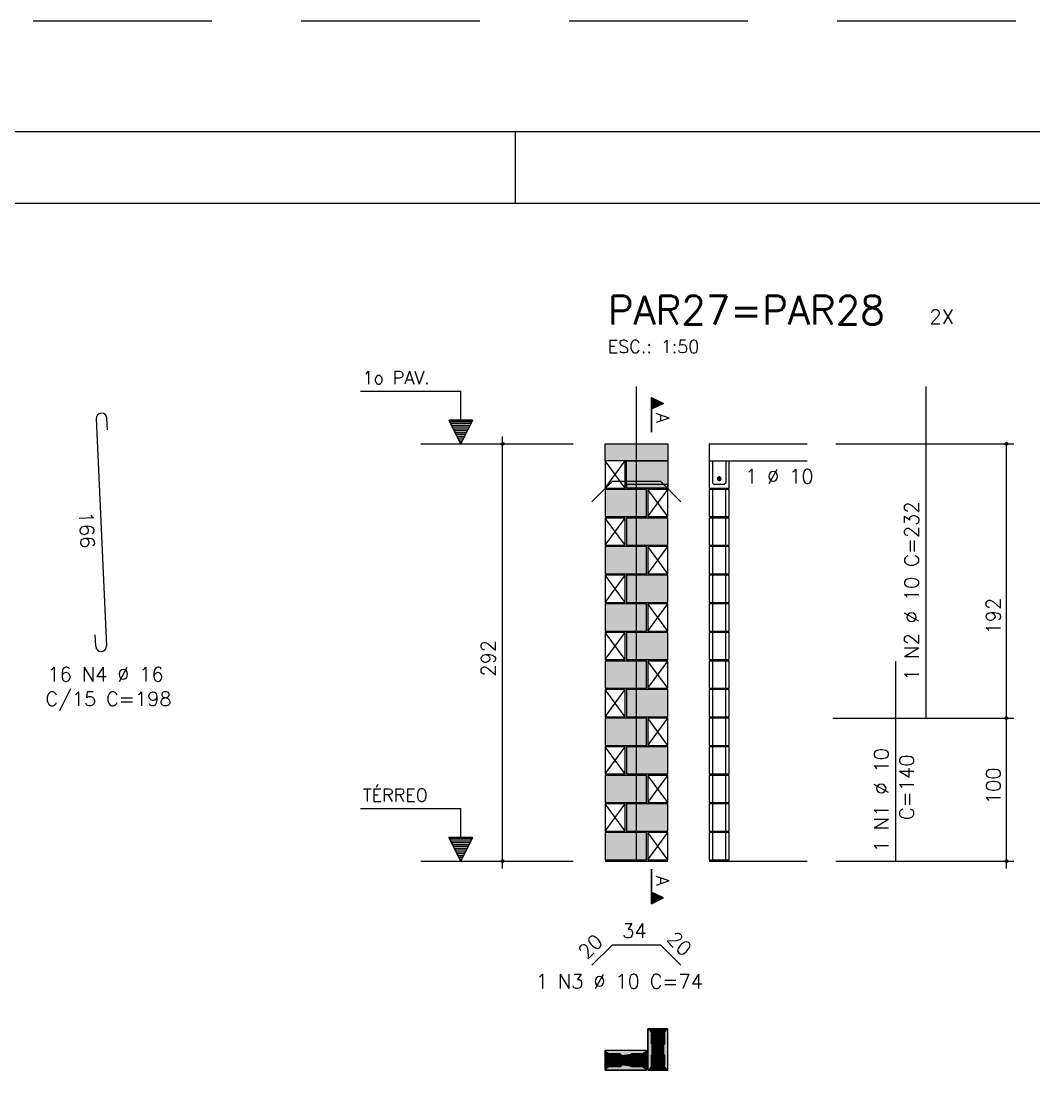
# Model space of a CAD drawing. Extents: x -1.9 to 86, y -1.6 to 60.9.
# Drawn here: x 27.13 to 41.3, y 46.12 to 60.95 of the extents above; entities that cross this region are included whole.
import ezdxf

# ---------------------------------------------------------------- set-up
doc = ezdxf.new("R2010")
doc.units = 0
doc.header["$MEASUREMENT"] = 0
doc.linetypes.add('ESTILO_TQS_0001', pattern=[0.45, 0.3, -0.15])
doc.linetypes.add('HIDDEN', pattern=[0.375, 0.25, -0.125])
doc.layers.get('0').update_dxf_attribs({"linetype": 'CONTINUOUS'})
doc.layers.get('Defpoints').update_dxf_attribs({"linetype": 'CONTINUOUS'})
for name, color, linetype in [('ARQ_FOLHA', 7, 'CONTINUOUS'), ('PENA_01', 1, 'CONTINUOUS'), ('PENA_02', 2, 'CONTINUOUS'), ('PENA_03', 3, 'CONTINUOUS'), ('PENA_05', 5, 'CONTINUOUS'), ('PENA_06', 6, 'CONTINUOUS'), ('PENA_09', 254, 'CONTINUOUS'), ('PENA_11', 252, 'CONTINUOUS'), ('PENA_27', 21, 'CONTINUOUS')]:
    doc.layers.add(name, color=color, linetype=linetype)
doc.styles.get("Standard").update_dxf_attribs({"font": 'ROMANS.SHX'})

# ---------------------------------------------------------------- blocks, each defined once
blk = doc.blocks.new('FOLHA A1 - 841 X 594')
at = {"layer": 'ARQ_FOLHA', "color": 1}
blk.add_line((-500.5, 584), (-500.5, 594), dxfattribs=at)
for points in [[(-841, 0), (0, 0), (0, 594), (-841, 594)], [(-816, 10), (-10, 10), (-10, 584), (-816, 584)]]:
    blk.add_lwpolyline(points, close=True, dxfattribs=at)
at = {"layer": 'Defpoints', "color": 8, "linetype": 'HIDDEN', "ltscale": 100}
blk.add_lwpolyline([(-860.5, 609.5), (-860.5, -15.5), (19.5, -15.5), (19.5, 609.5)], close=True, dxfattribs=at)
blk = doc.blocks.new('*U24')
blk.add_blockref('FOLHA A1 - 841 X 594', (0, 0))

msp = doc.modelspace()

# ---------------------------------------------------------------- linework, layer by layer
at = {"layer": 'PENA_01', "linetype": 'Continuous'}
for p, q in [((32.723801, 55.036339), (34.854664, 55.036339)), ((32.723801, 49.196339), (34.854664, 49.196339))]:
    msp.add_line(p, q, dxfattribs=at)
at = {"layer": 'PENA_01', "linetype": 'ESTILO_TQS_0001'}
for points in [[(35.972237, 46.801461), (35.952237, 46.781461), (35.952237, 46.641461), (35.972237, 46.621461), (36.112237, 46.621461), (36.132237, 46.641461), (36.132237, 46.781461), (36.112237, 46.801461), (35.972237, 46.801461)], [(35.532156, 46.341461), (35.512156, 46.321461), (35.372156, 46.321461), (35.352156, 46.341461), (35.352156, 46.481461), (35.372156, 46.501461), (35.512156, 46.501461), (35.532156, 46.481461), (35.532156, 46.341461)], [(35.832156, 46.341461), (35.812156, 46.321461), (35.672156, 46.321461), (35.652156, 46.341461), (35.652156, 46.481461), (35.672156, 46.501461), (35.812156, 46.501461), (35.832156, 46.481461), (35.832156, 46.341461)], [(35.972237, 46.501461), (35.952237, 46.481461), (35.952237, 46.341461), (35.972237, 46.321461), (36.112237, 46.321461), (36.132237, 46.341461), (36.132237, 46.481461), (36.112237, 46.501461), (35.972237, 46.501461)]]:
    msp.add_lwpolyline(points, dxfattribs=at)
at = {"layer": 'PENA_02', "linetype": 'Continuous'}
for p, q in [((35.582156, 54.796339), (35.302156, 54.796339)), ((35.302156, 54.796339), (35.302156, 54.416339)), ((35.582156, 54.416339), (35.582156, 54.796339)), ((35.302156, 54.416339), (35.582156, 54.416339)), ((36.182156, 54.396339), (35.902156, 54.396339)), ((35.902156, 54.396339), (35.902156, 54.016339)), ((36.182156, 54.016339), (36.182156, 54.396339)), ((35.582156, 53.996339), (35.302156, 53.996339)), ((35.302156, 53.996339), (35.302156, 53.616339)), ((35.582156, 53.616339), (35.582156, 53.996339)), ((35.902156, 54.016339), (36.182156, 54.016339)), ((35.302156, 53.616339), (35.582156, 53.616339)), ((36.182156, 53.596339), (35.902156, 53.596339)), ((35.902156, 53.596339), (35.902156, 53.216339)), ((36.182156, 53.216339), (36.182156, 53.596339)), ((35.582156, 53.196339), (35.302156, 53.196339)), ((35.302156, 53.196339), (35.302156, 52.816339)), ((35.582156, 52.816339), (35.582156, 53.196339)), ((35.902156, 53.216339), (36.182156, 53.216339)), ((35.302156, 52.816339), (35.582156, 52.816339)), ((36.182156, 52.796339), (35.902156, 52.796339)), ((35.902156, 52.796339), (35.902156, 52.416339)), ((36.182156, 52.416339), (36.182156, 52.796339)), ((35.582156, 52.396339), (35.302156, 52.396339)), ((35.302156, 52.396339), (35.302156, 52.016339)), ((35.582156, 52.016339), (35.582156, 52.396339)), ((35.902156, 52.416339), (36.182156, 52.416339)), ((35.302156, 52.016339), (35.582156, 52.016339)), ((36.182156, 51.996339), (35.902156, 51.996339)), ((35.902156, 51.996339), (35.902156, 51.616339)), ((36.182156, 51.616339), (36.182156, 51.996339)), ((35.582156, 51.596339), (35.302156, 51.596339)), ((35.302156, 51.596339), (35.302156, 51.216339)), ((35.582156, 51.216339), (35.582156, 51.596339)), ((35.902156, 51.616339), (36.182156, 51.616339)), ((35.302156, 51.216339), (35.582156, 51.216339)), ((36.182156, 51.196339), (35.902156, 51.196339)), ((35.902156, 51.196339), (35.902156, 50.816339)), ((36.182156, 50.816339), (36.182156, 51.196339)), ((35.582156, 50.796339), (35.302156, 50.796339)), ((35.302156, 50.796339), (35.302156, 50.416339)), ((35.582156, 50.416339), (35.582156, 50.796339)), ((35.902156, 50.816339), (36.182156, 50.816339)), ((35.302156, 50.416339), (35.582156, 50.416339)), ((36.182156, 50.396339), (35.902156, 50.396339)), ((35.902156, 50.396339), (35.902156, 50.016339)), ((36.182156, 50.016339), (36.182156, 50.396339)), ((35.582156, 49.996339), (35.302156, 49.996339)), ((35.302156, 49.996339), (35.302156, 49.616339)), ((35.582156, 49.616339), (35.582156, 49.996339)), ((35.902156, 50.016339), (36.182156, 50.016339)), ((35.302156, 49.616339), (35.582156, 49.616339)), ((36.182156, 49.596339), (35.902156, 49.596339)), ((35.902156, 49.596339), (35.902156, 49.216339)), ((36.182156, 49.216339), (36.182156, 49.596339)), ((35.902156, 49.216339), (36.182156, 49.216339)), ((35.302156, 49.196339), (36.182156, 49.196339))]:
    msp.add_line(p, q, dxfattribs=at)
at = {"layer": 'PENA_02', "linetype": 'ESTILO_TQS_0001'}
msp.add_line((36.182156, 54.466339), (35.602156, 54.466339), dxfattribs=at)
at = {"layer": 'PENA_02', "linetype": 'Continuous'}
for points in [[(35.302156, 54.796339), (35.302156, 55.036339), (36.182237, 55.036339), (36.182237, 54.796339), (35.302156, 54.796339)], [(36.182156, 54.416339), (35.602156, 54.416339), (35.602156, 54.796339), (36.182156, 54.796339), (36.182156, 54.416339)], [(35.302156, 54.016339), (35.882156, 54.016339), (35.882156, 54.396339), (35.302156, 54.396339), (35.302156, 54.016339)], [(35.602156, 53.616339), (36.182156, 53.616339), (36.182156, 53.996339), (35.602156, 53.996339), (35.602156, 53.616339)], [(35.302156, 53.216339), (35.882156, 53.216339), (35.882156, 53.596339), (35.302156, 53.596339), (35.302156, 53.216339)], [(35.602156, 52.816339), (36.182156, 52.816339), (36.182156, 53.196339), (35.602156, 53.196339), (35.602156, 52.816339)], [(35.302156, 52.416339), (35.882156, 52.416339), (35.882156, 52.796339), (35.302156, 52.796339), (35.302156, 52.416339)], [(35.602156, 52.016339), (36.182156, 52.016339), (36.182156, 52.396339), (35.602156, 52.396339), (35.602156, 52.016339)], [(35.302156, 51.616339), (35.882156, 51.616339), (35.882156, 51.996339), (35.302156, 51.996339), (35.302156, 51.616339)], [(35.602156, 51.216339), (36.182156, 51.216339), (36.182156, 51.596339), (35.602156, 51.596339), (35.602156, 51.216339)], [(35.302156, 50.816339), (35.882156, 50.816339), (35.882156, 51.196339), (35.302156, 51.196339), (35.302156, 50.816339)], [(35.602156, 50.416339), (36.182156, 50.416339), (36.182156, 50.796339), (35.602156, 50.796339), (35.602156, 50.416339)], [(35.302156, 50.016339), (35.882156, 50.016339), (35.882156, 50.396339), (35.302156, 50.396339), (35.302156, 50.016339)], [(35.602156, 49.616339), (36.182156, 49.616339), (36.182156, 49.996339), (35.602156, 49.996339), (35.602156, 49.616339)], [(35.302156, 49.216339), (35.882156, 49.216339), (35.882156, 49.596339), (35.302156, 49.596339), (35.302156, 49.216339)], [(35.902237, 46.851461), (35.902237, 46.271461), (36.182237, 46.271461), (36.182237, 46.851461), (35.902237, 46.851461)], [(35.882156, 46.271461), (35.302156, 46.271461), (35.302156, 46.551461), (35.882156, 46.551461), (35.882156, 46.271461)]]:
    msp.add_lwpolyline(points, dxfattribs=at)
for centre, radius in [((33.869946, 55.036339), 0.02), ((33.869946, 55.036339), 0.01), ((40.920208, 55.036339), 0.02), ((40.920208, 55.036339), 0.01), ((40.920208, 51.196339), 0.02), ((40.920208, 51.196339), 0.01), ((33.869946, 49.196339), 0.02), ((40.920208, 49.196339), 0.02), ((33.869946, 49.196339), 0.01), ((40.920208, 49.196339), 0.01)]:
    msp.add_circle(centre, radius, dxfattribs=at)
at = {"layer": 'PENA_03', "linetype": 'Continuous'}
for p, q in [((33.282799, 55.768204), (31.882799, 55.768204)), ((33.282799, 55.368204), (33.282799, 55.768204)), ((33.284199, 55.368204), (33.284199, 55.769604)), ((35.952148, 55.197654), (35.952148, 55.684036)), ((35.952148, 55.684036), (36.118081, 55.60107)), ((35.952843, 55.682908), (36.11652, 55.60107)), ((36.118081, 55.60107), (35.952843, 55.518451)), ((35.952844, 55.682908), (35.952844, 55.519231)), ((36.11652, 55.60107), (35.952844, 55.519231)), ((35.964912, 55.677654), (35.964912, 55.524485)), ((35.977676, 55.671272), (35.977676, 55.530867)), ((35.99044, 55.66489), (35.99044, 55.537249)), ((36.003204, 55.658508), (36.003204, 55.543631)), ((36.015968, 55.652126), (36.015968, 55.550013)), ((36.028732, 55.645744), (36.028732, 55.556395)), ((36.041496, 55.639362), (36.041496, 55.562777)), ((36.05426, 55.63298), (36.05426, 55.569159)), ((36.067024, 55.626598), (36.067024, 55.575541)), ((36.079788, 55.620216), (36.079788, 55.581923)), ((36.092553, 55.613834), (36.092553, 55.588305)), ((36.105317, 55.607452), (36.105317, 55.594688)), ((35.952844, 55.518451), (35.952844, 55.197654)), ((33.283499, 55.036339), (33.117566, 55.368204)), ((33.117566, 55.368204), (33.282799, 55.368204)), ((33.283499, 55.039461), (33.119822, 55.366813)), ((33.447175, 55.366813), (33.119822, 55.366813)), ((33.436668, 55.342676), (33.13033, 55.342676)), ((33.423904, 55.317148), (33.143094, 55.317148)), ((33.449432, 55.368204), (33.283499, 55.036339)), ((33.447175, 55.366814), (33.283499, 55.03946)), ((33.284199, 55.368204), (33.449432, 55.368204)), ((33.41114, 55.29162), (33.155858, 55.29162)), ((33.398375, 55.266092), (33.168622, 55.266092)), ((33.385611, 55.240564), (33.181386, 55.240564)), ((33.372847, 55.215036), (33.19415, 55.215036)), ((33.360083, 55.189508), (33.206914, 55.189508)), ((33.347319, 55.16398), (33.219678, 55.16398)), ((33.334555, 55.138452), (33.232442, 55.138452)), ((33.321791, 55.112924), (33.245206, 55.112924)), ((33.309027, 55.087395), (33.25797, 55.087395)), ((33.296263, 55.061867), (33.270735, 55.061867)), ((33.869946, 49.095806), (33.869946, 55.136339)), ((36.760212, 55.036339), (36.760212, 54.416339)), ((36.760212, 55.036339), (38.130891, 55.036339)), ((38.530891, 55.036339), (41.020208, 55.036339)), ((40.920208, 49.095806), (40.920208, 55.036339)), ((35.302156, 54.416339), (35.582156, 54.796339)), ((35.582156, 54.416339), (35.302156, 54.796339)), ((36.760212, 54.796339), (38.130891, 54.796339)), ((35.902156, 54.016339), (36.182156, 54.396339)), ((36.182156, 54.016339), (35.902156, 54.396339)), ((36.810212, 54.016339), (36.810212, 54.396339)), ((36.990212, 54.016339), (36.990212, 54.396339)), ((35.302156, 53.616339), (35.582156, 53.996339)), ((35.582156, 53.616339), (35.302156, 53.996339)), ((36.810212, 53.616339), (36.810212, 53.996339)), ((36.990212, 53.616339), (36.990212, 53.996339)), ((35.902156, 53.216339), (36.182156, 53.596339)), ((36.182156, 53.216339), (35.902156, 53.596339)), ((36.810212, 53.216339), (36.810212, 53.596339)), ((36.990212, 53.216339), (36.990212, 53.596339)), ((35.302156, 52.816339), (35.582156, 53.196339)), ((35.582156, 52.816339), (35.302156, 53.196339)), ((36.810212, 52.816339), (36.810212, 53.196339)), ((36.990212, 52.816339), (36.990212, 53.196339)), ((35.902156, 52.416339), (36.182156, 52.796339)), ((36.182156, 52.416339), (35.902156, 52.796339)), ((36.810212, 52.416339), (36.810212, 52.796339)), ((36.990212, 52.416339), (36.990212, 52.796339)), ((35.302156, 52.016339), (35.582156, 52.396339)), ((35.582156, 52.016339), (35.302156, 52.396339)), ((36.810212, 52.016339), (36.810212, 52.396339)), ((36.990212, 52.016339), (36.990212, 52.396339)), ((35.902156, 51.616339), (36.182156, 51.996339)), ((36.182156, 51.616339), (35.902156, 51.996339)), ((36.810212, 51.616339), (36.810212, 51.996339)), ((36.990212, 51.616339), (36.990212, 51.996339)), ((35.302156, 51.216339), (35.582156, 51.596339)), ((35.582156, 51.216339), (35.302156, 51.596339)), ((36.810212, 51.216339), (36.810212, 51.596339)), ((36.990212, 51.216339), (36.990212, 51.596339)), ((35.902156, 50.816339), (36.182156, 51.196339)), ((36.182156, 50.816339), (35.902156, 51.196339)), ((36.810212, 50.816339), (36.810212, 51.196339)), ((36.990212, 50.816339), (36.990212, 51.196339)), ((38.48896, 51.196339), (41.020208, 51.196339)), ((35.302156, 50.416339), (35.582156, 50.796339)), ((35.582156, 50.416339), (35.302156, 50.796339)), ((36.810212, 50.416339), (36.810212, 50.796339)), ((36.990212, 50.416339), (36.990212, 50.796339)), ((35.902156, 50.016339), (36.182156, 50.396339)), ((36.182156, 50.016339), (35.902156, 50.396339)), ((36.810212, 50.016339), (36.810212, 50.396339)), ((36.990212, 50.016339), (36.990212, 50.396339)), ((35.302156, 49.616339), (35.582156, 49.996339)), ((35.582156, 49.616339), (35.302156, 49.996339)), ((36.810212, 49.616339), (36.810212, 49.996339)), ((36.990212, 49.616339), (36.990212, 49.996339)), ((33.282799, 49.928204), (31.882799, 49.928204)), ((33.282799, 49.528204), (33.282799, 49.928204)), ((33.284199, 49.528204), (33.284199, 49.929604)), ((33.283499, 49.196339), (33.117566, 49.528204)), ((33.117566, 49.528204), (33.282799, 49.528204)), ((33.283499, 49.199461), (33.119822, 49.526813)), ((33.447175, 49.526813), (33.119822, 49.526813)), ((33.449432, 49.528204), (33.283499, 49.196339)), ((33.447175, 49.526814), (33.283499, 49.19946)), ((33.284199, 49.528204), (33.449432, 49.528204)), ((35.902156, 49.216339), (36.182156, 49.596339)), ((36.182156, 49.216339), (35.902156, 49.596339)), ((36.810212, 49.216339), (36.810212, 49.596339)), ((36.990212, 49.216339), (36.990212, 49.596339)), ((33.436668, 49.502676), (33.13033, 49.502676)), ((33.423904, 49.477148), (33.143094, 49.477148)), ((33.41114, 49.45162), (33.155858, 49.45162)), ((33.398375, 49.426092), (33.168622, 49.426092)), ((33.385611, 49.400564), (33.181386, 49.400564)), ((33.372847, 49.375036), (33.19415, 49.375036)), ((33.360083, 49.349508), (33.206914, 49.349508)), ((33.347319, 49.32398), (33.219678, 49.32398)), ((33.334555, 49.298452), (33.232442, 49.298452)), ((33.321791, 49.272924), (33.245206, 49.272924)), ((33.309027, 49.247395), (33.25797, 49.247395)), ((33.296263, 49.221867), (33.270735, 49.221867)), ((35.952148, 49.085481), (35.952148, 48.599099)), ((35.952844, 48.764684), (35.952844, 49.085481)), ((36.760212, 49.196339), (38.130891, 49.196339)), ((38.530891, 49.196339), (41.020208, 49.196339)), ((35.952148, 48.599099), (36.118081, 48.682065)), ((36.118081, 48.682065), (35.952843, 48.764684)), ((35.952843, 48.600227), (36.11652, 48.682065)), ((35.952844, 48.600227), (35.952844, 48.763904)), ((36.11652, 48.682065), (35.952844, 48.763904)), ((35.964912, 48.605481), (35.964912, 48.75865)), ((35.977676, 48.611863), (35.977676, 48.752268)), ((35.99044, 48.618245), (35.99044, 48.745886)), ((36.003204, 48.624627), (36.003204, 48.739504)), ((36.015968, 48.631009), (36.015968, 48.733122)), ((36.028732, 48.637391), (36.028732, 48.72674)), ((36.041496, 48.643773), (36.041496, 48.720358)), ((36.05426, 48.650155), (36.05426, 48.713976)), ((36.067024, 48.656537), (36.067024, 48.707594)), ((36.079788, 48.662919), (36.079788, 48.701212)), ((36.092553, 48.669301), (36.092553, 48.69483)), ((36.105317, 48.675683), (36.105317, 48.688447))]:
    msp.add_line(p, q, dxfattribs=at)
for points in [[(36.760212, 54.416339), (37.040212, 54.416339), (37.040212, 54.796339)], [(36.990212, 54.796339), (36.990212, 54.486339), (36.970212, 54.466339), (36.830212, 54.466339), (36.810212, 54.486339), (36.810212, 54.796339)], [(36.924761, 54.547329), (36.9226, 54.557497), (36.916489, 54.565907), (36.907486, 54.571105), (36.897148, 54.572192), (36.887261, 54.56898), (36.879535, 54.562024), (36.875307, 54.552527), (36.875307, 54.542131), (36.879535, 54.532634), (36.887261, 54.525678), (36.897148, 54.522466), (36.907486, 54.523552), (36.916489, 54.52875), (36.9226, 54.53716), (36.924761, 54.547329)], [(36.760212, 54.016339), (37.040212, 54.016339), (37.040212, 54.396339), (36.760212, 54.396339), (36.760212, 54.016339)], [(36.760212, 53.616339), (37.040212, 53.616339), (37.040212, 53.996339), (36.760212, 53.996339), (36.760212, 53.616339)], [(36.760212, 53.216339), (37.040212, 53.216339), (37.040212, 53.596339), (36.760212, 53.596339), (36.760212, 53.216339)], [(36.760212, 52.816339), (37.040212, 52.816339), (37.040212, 53.196339), (36.760212, 53.196339), (36.760212, 52.816339)], [(36.760212, 52.416339), (37.040212, 52.416339), (37.040212, 52.796339), (36.760212, 52.796339), (36.760212, 52.416339)], [(36.760212, 52.016339), (37.040212, 52.016339), (37.040212, 52.396339), (36.760212, 52.396339), (36.760212, 52.016339)], [(36.760212, 51.616339), (37.040212, 51.616339), (37.040212, 51.996339), (36.760212, 51.996339), (36.760212, 51.616339)], [(36.760212, 51.216339), (37.040212, 51.216339), (37.040212, 51.596339), (36.760212, 51.596339), (36.760212, 51.216339)], [(36.760212, 50.816339), (37.040212, 50.816339), (37.040212, 51.196339), (36.760212, 51.196339), (36.760212, 50.816339)], [(36.760212, 50.416339), (37.040212, 50.416339), (37.040212, 50.796339), (36.760212, 50.796339), (36.760212, 50.416339)], [(36.760212, 50.016339), (37.040212, 50.016339), (37.040212, 50.396339), (36.760212, 50.396339), (36.760212, 50.016339)], [(36.760212, 49.616339), (37.040212, 49.616339), (37.040212, 49.996339), (36.760212, 49.996339), (36.760212, 49.616339)], [(36.760212, 49.216339), (37.040212, 49.216339), (37.040212, 49.596339), (36.760212, 49.596339), (36.760212, 49.216339)], [(35.952237, 46.781461), (35.972237, 46.801461), (36.112237, 46.801461), (36.132237, 46.781461), (36.132237, 46.641461), (36.112237, 46.621461), (35.972237, 46.621461), (35.952237, 46.641461), (35.952237, 46.781461)], [(35.352156, 46.481461), (35.372156, 46.501461), (35.512156, 46.501461), (35.532156, 46.481461), (35.532156, 46.341461), (35.512156, 46.321461), (35.372156, 46.321461), (35.352156, 46.341461), (35.352156, 46.481461)], [(35.652156, 46.481461), (35.672156, 46.501461), (35.812156, 46.501461), (35.832156, 46.481461), (35.832156, 46.341461), (35.812156, 46.321461), (35.672156, 46.321461), (35.652156, 46.341461), (35.652156, 46.481461)], [(35.952237, 46.481461), (35.972237, 46.501461), (36.112237, 46.501461), (36.132237, 46.481461), (36.132237, 46.341461), (36.112237, 46.321461), (35.972237, 46.321461), (35.952237, 46.341461), (35.952237, 46.481461)]]:
    msp.add_lwpolyline(points, dxfattribs=at)
for centre, radius in [((36.899761, 54.547329), 0.025), ((36.042237, 46.711461), 0.04), ((35.442156, 46.411461), 0.04), ((35.742156, 46.411461), 0.04), ((36.042237, 46.411461), 0.04)]:
    msp.add_circle(centre, radius, dxfattribs=at)
for points in [[(36.924761, 54.547329), (36.879535, 54.562024), (36.875307, 54.552527)], [(36.924761, 54.547329), (36.875307, 54.552527), (36.875307, 54.542131)], [(36.924761, 54.547329), (36.887261, 54.56898), (36.876269, 54.555879)], [(36.924761, 54.547329), (36.876269, 54.555879), (36.876269, 54.538778)], [(36.924761, 54.547329), (36.887261, 54.56898), (36.879535, 54.562024)], [(36.924761, 54.547329), (36.897148, 54.572192), (36.887261, 54.56898)], [(36.924761, 54.547329), (36.904102, 54.571949), (36.887261, 54.56898)], [(36.924761, 54.547329), (36.907486, 54.571105), (36.897148, 54.572192)], [(36.924761, 54.547329), (36.918912, 54.563399), (36.904102, 54.571949)], [(36.924761, 54.547329), (36.916489, 54.565907), (36.907486, 54.571105)], [(36.924761, 54.547329), (36.9226, 54.557497), (36.916489, 54.565907)], [(36.924761, 54.547329), (36.875307, 54.542131), (36.879535, 54.532634)], [(36.924761, 54.547329), (36.876269, 54.538778), (36.887261, 54.525678)], [(36.924761, 54.547329), (36.879535, 54.532634), (36.887261, 54.525678)], [(36.924761, 54.547329), (36.887261, 54.525678), (36.904102, 54.522709)], [(36.924761, 54.547329), (36.887261, 54.525678), (36.897148, 54.522466)], [(36.924761, 54.547329), (36.897148, 54.522466), (36.907486, 54.523552)], [(36.924761, 54.547329), (36.904102, 54.522709), (36.918912, 54.531259)], [(36.924761, 54.547329), (36.907486, 54.523552), (36.916489, 54.52875)], [(36.924761, 54.547329), (36.916489, 54.52875), (36.9226, 54.53716)], [(36.924761, 54.547329), (36.918912, 54.531259), (36.924761, 54.547329)], [(36.924761, 54.547329), (36.9226, 54.53716), (36.924761, 54.547329)], [(36.082237, 46.711461), (36.022237, 46.746102), (36.004649, 46.725142)], [(36.082237, 46.711461), (36.004649, 46.725142), (36.004649, 46.69778)], [(36.082237, 46.711461), (36.004649, 46.69778), (36.022237, 46.67682)], [(36.082237, 46.711461), (36.049183, 46.750853), (36.022237, 46.746102)], [(36.082237, 46.711461), (36.022237, 46.67682), (36.049183, 46.672069)], [(36.082237, 46.711461), (36.072879, 46.737173), (36.049183, 46.750853)], [(36.082237, 46.711461), (36.049183, 46.672069), (36.072879, 46.68575)], [(36.082237, 46.711461), (36.072879, 46.68575), (36.082237, 46.711461)], [(35.482156, 46.411461), (35.422156, 46.446102), (35.404569, 46.425142)], [(35.482156, 46.411461), (35.404569, 46.425142), (35.404569, 46.39778)], [(35.482156, 46.411461), (35.404569, 46.39778), (35.422156, 46.37682)], [(35.482156, 46.411461), (35.449102, 46.450853), (35.422156, 46.446102)], [(35.482156, 46.411461), (35.422156, 46.37682), (35.449102, 46.372069)], [(35.482156, 46.411461), (35.472798, 46.437172), (35.449102, 46.450853)], [(35.482156, 46.411461), (35.449102, 46.372069), (35.472798, 46.385749)], [(35.482156, 46.411461), (35.472798, 46.385749), (35.482156, 46.411461)], [(35.782156, 46.411461), (35.722156, 46.446102), (35.704569, 46.425142)], [(35.782156, 46.411461), (35.704569, 46.425142), (35.704569, 46.39778)], [(35.782156, 46.411461), (35.704569, 46.39778), (35.722156, 46.37682)], [(35.782156, 46.411461), (35.749102, 46.450853), (35.722156, 46.446102)], [(35.782156, 46.411461), (35.722156, 46.37682), (35.749102, 46.372069)], [(35.782156, 46.411461), (35.772798, 46.437172), (35.749102, 46.450853)], [(35.782156, 46.411461), (35.749102, 46.372069), (35.772798, 46.385749)], [(35.782156, 46.411461), (35.772798, 46.385749), (35.782156, 46.411461)], [(36.082237, 46.411461), (36.022237, 46.446102), (36.004649, 46.425142)], [(36.082237, 46.411461), (36.004649, 46.425142), (36.004649, 46.39778)], [(36.082237, 46.411461), (36.004649, 46.39778), (36.022237, 46.37682)], [(36.082237, 46.411461), (36.049183, 46.450853), (36.022237, 46.446102)], [(36.082237, 46.411461), (36.022237, 46.37682), (36.049183, 46.372069)], [(36.082237, 46.411461), (36.072879, 46.437173), (36.049183, 46.450853)], [(36.082237, 46.411461), (36.049183, 46.372069), (36.072879, 46.38575)], [(36.082237, 46.411461), (36.072879, 46.38575), (36.082237, 46.411461)]]:
    msp.add_solid(points, dxfattribs=at)
at = {"layer": 'PENA_05', "linetype": 'Continuous'}
for p, q in [((35.742156, 49.196339), (35.742156, 55.836339)), ((39.796457, 51.196339), (39.796457, 55.836339)), ((28.181247, 55.383582), (28.32899, 52.209692)), ((28.340522, 55.230823), (28.333082, 55.39065)), ((35.402156, 54.506339), (35.119314, 54.223496)), ((36.082156, 54.506339), (35.402156, 54.506339)), ((36.364999, 54.223496), (36.082156, 54.506339)), ((28.177155, 52.202624), (28.169715, 52.362451)), ((39.370533, 49.196339), (39.370533, 51.996339)), ((35.402156, 48.022546), (35.119314, 47.739703)), ((36.082156, 48.022546), (35.402156, 48.022546)), ((36.364999, 47.739703), (36.082156, 48.022546))]:
    msp.add_line(p, q, dxfattribs=at)
for centre, start, end in [((28.257164, 55.387116), 2.665178, 182.665178), ((28.253072, 52.206158), 182.665178, 2.665178)]:
    msp.add_arc(centre, 0.076, start, end, dxfattribs=at)
at = {"layer": 'PENA_09', "linetype": 'Continuous'}
msp.add_lwpolyline([(35.602156, 54.796339), (36.182156, 54.796339), (36.182156, 54.466339), (35.602156, 54.466339), (35.602156, 54.796339)], dxfattribs=at)
for points in [[(35.602156, 54.796339), (36.182156, 54.796339), (36.182156, 54.466339)], [(35.602156, 54.796339), (36.182156, 54.466339), (35.602156, 54.466339)], [(35.602156, 54.796339), (35.602156, 54.466339), (35.602156, 54.796339)]]:
    msp.add_solid(points, dxfattribs=at)
at = {"layer": 'PENA_11', "linetype": 'Continuous'}
for points in [[(35.302156, 54.796339), (35.302156, 55.036339), (36.182237, 55.036339)], [(35.302156, 54.796339), (36.182237, 55.036339), (36.182237, 54.796339)], [(35.302156, 54.796339), (36.182237, 54.796339), (35.302156, 54.796339)], [(35.952237, 46.781461), (35.972237, 46.801461), (36.112237, 46.801461)], [(35.952237, 46.781461), (36.112237, 46.801461), (36.132237, 46.781461)], [(35.952237, 46.781461), (36.132237, 46.781461), (36.132237, 46.641461)], [(35.952237, 46.781461), (36.132237, 46.641461), (36.112237, 46.621461)], [(35.952237, 46.781461), (36.112237, 46.621461), (35.972237, 46.621461)], [(35.952237, 46.781461), (35.972237, 46.621461), (35.952237, 46.641461)], [(35.952237, 46.781461), (35.952237, 46.641461), (35.952237, 46.781461)], [(35.352156, 46.481461), (35.372156, 46.501461), (35.512156, 46.501461)], [(35.352156, 46.481461), (35.512156, 46.501461), (35.532156, 46.481461)], [(35.352156, 46.481461), (35.532156, 46.481461), (35.532156, 46.341461)], [(35.352156, 46.481461), (35.532156, 46.341461), (35.512156, 46.321461)], [(35.352156, 46.481461), (35.512156, 46.321461), (35.372156, 46.321461)], [(35.352156, 46.481461), (35.372156, 46.321461), (35.352156, 46.341461)], [(35.352156, 46.481461), (35.352156, 46.341461), (35.352156, 46.481461)], [(35.652156, 46.481461), (35.672156, 46.501461), (35.812156, 46.501461)], [(35.652156, 46.481461), (35.812156, 46.501461), (35.832156, 46.481461)], [(35.652156, 46.481461), (35.832156, 46.481461), (35.832156, 46.341461)], [(35.652156, 46.481461), (35.832156, 46.341461), (35.812156, 46.321461)], [(35.652156, 46.481461), (35.812156, 46.321461), (35.672156, 46.321461)], [(35.652156, 46.481461), (35.672156, 46.321461), (35.652156, 46.341461)], [(35.652156, 46.481461), (35.652156, 46.341461), (35.652156, 46.481461)], [(35.952237, 46.481461), (35.972237, 46.501461), (36.112237, 46.501461)], [(35.952237, 46.481461), (36.112237, 46.501461), (36.132237, 46.481461)], [(35.952237, 46.481461), (36.132237, 46.481461), (36.132237, 46.341461)], [(35.952237, 46.481461), (36.132237, 46.341461), (36.112237, 46.321461)], [(35.952237, 46.481461), (36.112237, 46.321461), (35.972237, 46.321461)], [(35.952237, 46.481461), (35.972237, 46.321461), (35.952237, 46.341461)], [(35.952237, 46.481461), (35.952237, 46.341461), (35.952237, 46.481461)]]:
    msp.add_solid(points, dxfattribs=at)
at = {"layer": 'PENA_27', "linetype": 'Continuous'}
for points in [[(35.602156, 54.416339), (36.182156, 54.416339), (36.182156, 54.466339), (35.602156, 54.466339), (35.602156, 54.416339)], [(35.302156, 54.016339), (35.882156, 54.016339), (35.882156, 54.396339), (35.302156, 54.396339), (35.302156, 54.016339)], [(35.602156, 53.616339), (36.182156, 53.616339), (36.182156, 53.996339), (35.602156, 53.996339), (35.602156, 53.616339)], [(35.302156, 53.216339), (35.882156, 53.216339), (35.882156, 53.596339), (35.302156, 53.596339), (35.302156, 53.216339)], [(35.602156, 52.816339), (36.182156, 52.816339), (36.182156, 53.196339), (35.602156, 53.196339), (35.602156, 52.816339)], [(35.302156, 52.416339), (35.882156, 52.416339), (35.882156, 52.796339), (35.302156, 52.796339), (35.302156, 52.416339)], [(35.602156, 52.016339), (36.182156, 52.016339), (36.182156, 52.396339), (35.602156, 52.396339), (35.602156, 52.016339)], [(35.302156, 51.616339), (35.882156, 51.616339), (35.882156, 51.996339), (35.302156, 51.996339), (35.302156, 51.616339)], [(35.602156, 51.216339), (36.182156, 51.216339), (36.182156, 51.596339), (35.602156, 51.596339), (35.602156, 51.216339)], [(35.302156, 50.816339), (35.882156, 50.816339), (35.882156, 51.196339), (35.302156, 51.196339), (35.302156, 50.816339)], [(35.602156, 50.416339), (36.182156, 50.416339), (36.182156, 50.796339), (35.602156, 50.796339), (35.602156, 50.416339)], [(35.302156, 50.016339), (35.882156, 50.016339), (35.882156, 50.396339), (35.302156, 50.396339), (35.302156, 50.016339)], [(35.602156, 49.616339), (36.182156, 49.616339), (36.182156, 49.996339), (35.602156, 49.996339), (35.602156, 49.616339)], [(35.302156, 49.216339), (35.882156, 49.216339), (35.882156, 49.596339), (35.302156, 49.596339), (35.302156, 49.216339)], [(35.902237, 46.271461), (35.902237, 46.851461), (36.042237, 46.851461), (36.042237, 46.801461), (35.972237, 46.801461), (35.952237, 46.781461), (35.952237, 46.641461), (35.972237, 46.621461), (36.042237, 46.621461), (36.042237, 46.501461), (35.972237, 46.501461), (35.952237, 46.481461), (35.952237, 46.341461), (35.972237, 46.321461), (36.042237, 46.321461), (36.042237, 46.271461), (35.902237, 46.271461)], [(36.182237, 46.271461), (36.182237, 46.851461), (36.042237, 46.851461), (36.042237, 46.801461), (36.112237, 46.801461), (36.132237, 46.781461), (36.132237, 46.641461), (36.112237, 46.621461), (36.042237, 46.621461), (36.042237, 46.501461), (36.112237, 46.501461), (36.132237, 46.481461), (36.132237, 46.341461), (36.112237, 46.321461), (36.042237, 46.321461), (36.042237, 46.271461), (36.182237, 46.271461)], [(35.302156, 46.551461), (35.882156, 46.551461), (35.882156, 46.411461), (35.832156, 46.411461), (35.832156, 46.481461), (35.812156, 46.501461), (35.672156, 46.501461), (35.652156, 46.481461), (35.652156, 46.411461), (35.532156, 46.411461), (35.532156, 46.481461), (35.512156, 46.501461), (35.372156, 46.501461), (35.352156, 46.481461), (35.352156, 46.411461), (35.302156, 46.411461), (35.302156, 46.551461)], [(35.302156, 46.271461), (35.882156, 46.271461), (35.882156, 46.411461), (35.832156, 46.411461), (35.832156, 46.341461), (35.812156, 46.321461), (35.672156, 46.321461), (35.652156, 46.341461), (35.652156, 46.411461), (35.532156, 46.411461), (35.532156, 46.341461), (35.512156, 46.321461), (35.372156, 46.321461), (35.352156, 46.341461), (35.352156, 46.411461), (35.302156, 46.411461), (35.302156, 46.271461)]]:
    msp.add_lwpolyline(points, dxfattribs=at)
for points in [[(35.602156, 54.416339), (36.182156, 54.416339), (36.182156, 54.466339)], [(35.602156, 54.416339), (36.182156, 54.466339), (35.602156, 54.466339)], [(35.602156, 54.416339), (35.602156, 54.466339), (35.602156, 54.416339)], [(35.302156, 54.016339), (35.882156, 54.016339), (35.882156, 54.396339)], [(35.302156, 54.016339), (35.882156, 54.396339), (35.302156, 54.396339)], [(35.302156, 54.016339), (35.302156, 54.396339), (35.302156, 54.016339)], [(35.602156, 53.616339), (36.182156, 53.616339), (36.182156, 53.996339)], [(35.602156, 53.616339), (36.182156, 53.996339), (35.602156, 53.996339)], [(35.602156, 53.616339), (35.602156, 53.996339), (35.602156, 53.616339)], [(35.302156, 53.216339), (35.882156, 53.216339), (35.882156, 53.596339)], [(35.302156, 53.216339), (35.882156, 53.596339), (35.302156, 53.596339)], [(35.302156, 53.216339), (35.302156, 53.596339), (35.302156, 53.216339)], [(35.602156, 52.816339), (36.182156, 52.816339), (36.182156, 53.196339)], [(35.602156, 52.816339), (36.182156, 53.196339), (35.602156, 53.196339)], [(35.602156, 52.816339), (35.602156, 53.196339), (35.602156, 52.816339)], [(35.302156, 52.416339), (35.882156, 52.416339), (35.882156, 52.796339)], [(35.302156, 52.416339), (35.882156, 52.796339), (35.302156, 52.796339)], [(35.302156, 52.416339), (35.302156, 52.796339), (35.302156, 52.416339)], [(35.602156, 52.016339), (36.182156, 52.016339), (36.182156, 52.396339)], [(35.602156, 52.016339), (36.182156, 52.396339), (35.602156, 52.396339)], [(35.602156, 52.016339), (35.602156, 52.396339), (35.602156, 52.016339)], [(35.302156, 51.616339), (35.882156, 51.616339), (35.882156, 51.996339)], [(35.302156, 51.616339), (35.882156, 51.996339), (35.302156, 51.996339)], [(35.302156, 51.616339), (35.302156, 51.996339), (35.302156, 51.616339)], [(35.602156, 51.216339), (36.182156, 51.216339), (36.182156, 51.596339)], [(35.602156, 51.216339), (36.182156, 51.596339), (35.602156, 51.596339)], [(35.602156, 51.216339), (35.602156, 51.596339), (35.602156, 51.216339)], [(35.302156, 50.816339), (35.882156, 50.816339), (35.882156, 51.196339)], [(35.302156, 50.816339), (35.882156, 51.196339), (35.302156, 51.196339)], [(35.302156, 50.816339), (35.302156, 51.196339), (35.302156, 50.816339)], [(35.602156, 50.416339), (36.182156, 50.416339), (36.182156, 50.796339)], [(35.602156, 50.416339), (36.182156, 50.796339), (35.602156, 50.796339)], [(35.602156, 50.416339), (35.602156, 50.796339), (35.602156, 50.416339)], [(35.302156, 50.016339), (35.882156, 50.016339), (35.882156, 50.396339)], [(35.302156, 50.016339), (35.882156, 50.396339), (35.302156, 50.396339)], [(35.302156, 50.016339), (35.302156, 50.396339), (35.302156, 50.016339)], [(35.602156, 49.616339), (36.182156, 49.616339), (36.182156, 49.996339)], [(35.602156, 49.616339), (36.182156, 49.996339), (35.602156, 49.996339)], [(35.602156, 49.616339), (35.602156, 49.996339), (35.602156, 49.616339)], [(35.302156, 49.216339), (35.882156, 49.216339), (35.882156, 49.596339)], [(35.302156, 49.216339), (35.882156, 49.596339), (35.302156, 49.596339)], [(35.302156, 49.216339), (35.302156, 49.596339), (35.302156, 49.216339)], [(35.972237, 46.801461), (35.952237, 46.781461), (35.902237, 46.851461)], [(35.952237, 46.781461), (35.952237, 46.341461), (35.902237, 46.851461)], [(35.902237, 46.851461), (35.952237, 46.341461), (35.902237, 46.271461)], [(35.902237, 46.851461), (36.042237, 46.851461), (35.972237, 46.801461)], [(36.042237, 46.851461), (36.042237, 46.801461), (35.972237, 46.801461)], [(36.182237, 46.851461), (36.042237, 46.851461), (36.112237, 46.801461)], [(36.112237, 46.801461), (36.042237, 46.851461), (36.042237, 46.801461)], [(36.132237, 46.781461), (36.182237, 46.851461), (36.112237, 46.801461)], [(36.182237, 46.271461), (36.182237, 46.851461), (36.132237, 46.781461)], [(35.952237, 46.341461), (35.952237, 46.641461), (35.952237, 46.781461)], [(36.132237, 46.641461), (36.182237, 46.271461), (36.132237, 46.781461)], [(35.352156, 46.481461), (35.302156, 46.551461), (35.372156, 46.501461)], [(35.302156, 46.551461), (35.882156, 46.551461), (35.372156, 46.501461)], [(35.302156, 46.411461), (35.302156, 46.551461), (35.352156, 46.411461)], [(35.302156, 46.551461), (35.352156, 46.481461), (35.352156, 46.411461)], [(35.882156, 46.551461), (35.512156, 46.501461), (35.372156, 46.501461)], [(35.512156, 46.501461), (35.882156, 46.551461), (35.532156, 46.481461)], [(35.882156, 46.551461), (35.672156, 46.501461), (35.532156, 46.481461)], [(35.812156, 46.501461), (35.672156, 46.501461), (35.882156, 46.551461)], [(35.832156, 46.481461), (35.812156, 46.501461), (35.882156, 46.551461)], [(35.882156, 46.411461), (35.832156, 46.411461), (35.882156, 46.551461)], [(35.832156, 46.411461), (35.832156, 46.481461), (35.882156, 46.551461)], [(35.952237, 46.341461), (35.952237, 46.641461), (35.952237, 46.481461)], [(35.952237, 46.641461), (35.972237, 46.621461), (35.952237, 46.481461)], [(35.952237, 46.481461), (35.972237, 46.621461), (35.972237, 46.501461)], [(35.972237, 46.621461), (36.042237, 46.621461), (35.972237, 46.501461)], [(35.972237, 46.501461), (36.042237, 46.621461), (36.042237, 46.501461)], [(36.042237, 46.621461), (36.112237, 46.501461), (36.112237, 46.621461)], [(36.042237, 46.621461), (36.042237, 46.501461), (36.112237, 46.501461)], [(36.112237, 46.621461), (36.132237, 46.481461), (36.132237, 46.641461)], [(36.112237, 46.501461), (36.132237, 46.481461), (36.112237, 46.621461)], [(36.132237, 46.481461), (36.182237, 46.271461), (36.132237, 46.641461)], [(35.302156, 46.411461), (35.302156, 46.271461), (35.352156, 46.411461)], [(35.302156, 46.271461), (35.352156, 46.341461), (35.352156, 46.411461)], [(35.532156, 46.481461), (35.672156, 46.501461), (35.532156, 46.411461)], [(35.672156, 46.501461), (35.652156, 46.481461), (35.532156, 46.411461)], [(35.532156, 46.411461), (35.652156, 46.481461), (35.652156, 46.411461)], [(35.532156, 46.341461), (35.672156, 46.321461), (35.532156, 46.411461)], [(35.672156, 46.321461), (35.652156, 46.341461), (35.532156, 46.411461)], [(35.532156, 46.411461), (35.652156, 46.341461), (35.652156, 46.411461)], [(35.882156, 46.411461), (35.832156, 46.411461), (35.882156, 46.271461)], [(35.832156, 46.411461), (35.832156, 46.341461), (35.882156, 46.271461)], [(36.132237, 46.481461), (36.132237, 46.341461), (36.182237, 46.271461)], [(35.352156, 46.341461), (35.302156, 46.271461), (35.372156, 46.321461)], [(35.302156, 46.271461), (35.882156, 46.271461), (35.372156, 46.321461)], [(35.882156, 46.271461), (35.512156, 46.321461), (35.372156, 46.321461)], [(35.512156, 46.321461), (35.882156, 46.271461), (35.532156, 46.341461)], [(35.882156, 46.271461), (35.672156, 46.321461), (35.532156, 46.341461)], [(35.812156, 46.321461), (35.672156, 46.321461), (35.882156, 46.271461)], [(35.832156, 46.341461), (35.812156, 46.321461), (35.882156, 46.271461)], [(35.952237, 46.341461), (35.972237, 46.321461), (35.902237, 46.271461)], [(35.902237, 46.271461), (35.972237, 46.321461), (36.042237, 46.271461)], [(35.972237, 46.321461), (36.042237, 46.321461), (36.042237, 46.271461)], [(36.112237, 46.321461), (36.042237, 46.321461), (36.182237, 46.271461)], [(36.042237, 46.321461), (36.042237, 46.271461), (36.182237, 46.271461)], [(36.132237, 46.341461), (36.112237, 46.321461), (36.182237, 46.271461)]]:
    msp.add_solid(points, dxfattribs=at)

# ---------------------------------------------------------------- block references
at = {"xscale": 0.09999999999999938, "yscale": 0.09999999999999938, "zscale": 0.09999999999999938}
msp.add_blockref('*U24', (84.1, -0.0025), dxfattribs=at)

# ---------------------------------------------------------------- texts
at = {"layer": 'PENA_02', "linetype": 'Continuous'}
msp.add_text('2X', height=0.2, dxfattribs=at).set_placement((39.839961, 56.712881))
at = {"layer": 'PENA_03', "linetype": 'Continuous'}
for s, height, p in [('ESC.: 1:50', 0.18, (35.340844, 56.306339)), ('1o PAV.', 0.18, (31.908506, 55.870078)), ('1 %%c 10', 0.2, (37.261031, 54.480038)), ('16 N4 %%c 16', 0.2, (27.499515, 51.711105)), ('C/15 C=198', 0.2, (27.471652, 51.367462)), ('TÉRREO', 0.18, (31.913071, 50.030078)), ('34', 0.2, (35.542156, 48.122546)), ('1 N3 %%c 10 C=74', 0.2, (34.332013, 47.415354))]:
    msp.add_text(s, height=height, dxfattribs=at).set_placement(p)
for s, height, rotation, p in [('A', 0.18, 270, (36.019177, 55.465637)), ('1 N2 %%c 10 C=232', 0.2, 90, (39.691074, 51.718999)), ('166', 0.2, 272.665178, (27.941493, 54.082362)), ('192', 0.2, 90, (40.834814, 52.368145)), ('292', 0.2, 90, (33.767642, 51.777736)), ('1 N1 %%c 10', 0.2, 90, (39.266985, 49.320661)), ('C=140', 0.2, 90, (39.622737, 49.77128)), ('100', 0.2, 90, (40.836429, 49.992586)), ('A', 0.18, 270, (36.019177, 48.988927)), ('20', 0.2, 315, (36.152867, 48.093256)), ('20', 0.2, 45, (35.048603, 47.810414))]:
    msp.add_text(s, height=height, rotation=rotation, dxfattribs=at).set_placement(p)
at = {"layer": 'PENA_06', "linetype": 'Continuous'}
msp.add_text('PAR27=PAR28', height=0.4, dxfattribs=at).set_placement((35.340844, 56.706339))

doc.saveas('drawing.dxf')
